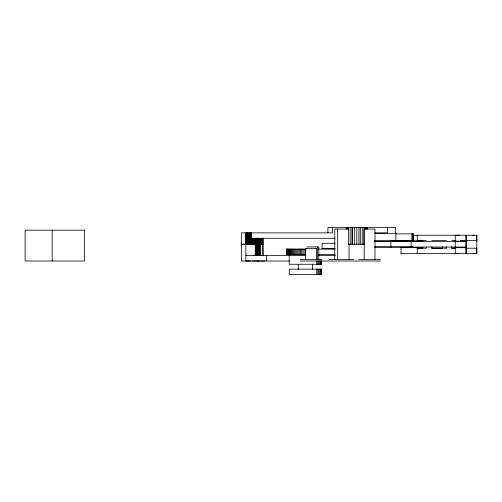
<?xml version="1.0" encoding="UTF-8"?>
<svg xmlns="http://www.w3.org/2000/svg" width="502" height="502" viewBox="0 0 502 502"><rect width="100%" height="100%" fill="white"/><g stroke="black" fill="none" stroke-linecap="round" stroke-linejoin="round"><path stroke-width="0.75" d="M289.485 261.009L241.368 261.009L241.355 244.242L245.836 244.236L245.842 261.009L246.978 261.009M260.663 255.756L260.657 244.236M262.941 255.756L262.935 238.281M289.227 255.6L289.227 264.259L321.682 264.259L321.669 261.009M316.781 274.538L316.781 269.128M317.898 274.538L317.898 269.128M318.889 274.538L318.889 269.128M319.962 274.538L319.962 269.128M320.408 274.538L320.408 269.128M321.224 274.538L321.224 269.128M321.606 274.538L321.669 269.128L321.669 274.538L289.221 274.538L289.227 269.128L321.682 269.128M349.053 259.484L349.053 244.236M476.762 247.681L476.856 253.635L401.004 253.629L401.004 247.681L401.368 247.681M417.244 253.629L417.244 247.681M417.244 241.186L417.244 235.231M417.846 248.22L417.846 247.681M417.846 241.186L417.846 240.646M418.417 248.22L418.417 247.681M418.417 241.186L418.417 240.646M418.969 248.22L418.969 247.681M418.969 241.186L418.969 240.646M419.484 248.22L419.484 247.681M419.484 241.186L419.484 240.646M419.967 248.22L419.967 247.681M419.967 241.186L419.967 240.646M420.419 248.22L420.419 247.681M420.419 241.186L420.419 240.646M420.827 248.22L420.827 247.681M420.827 241.186L420.827 240.646M421.203 248.22L421.203 247.681M421.203 241.186L421.203 240.646M421.536 248.22L421.536 247.681L422.646 247.681L422.552 248.22L422.552 247.681M421.536 241.186L421.536 240.646M421.824 248.22L421.824 247.681M421.824 241.186L421.824 240.646M422.075 248.22L422.075 247.681M413.246 241.186L422.075 241.186L422.075 240.646M422.282 248.22L422.282 247.681M422.282 241.186L422.282 240.646M422.439 248.22L422.621 247.681M422.621 240.64L422.552 241.186C422.427 239.749 423.042 241.738 422.075 241.186M426.361 246.708L426.361 248.22L417.244 248.22L422.646 248.22M446.41 248.22L431.783 248.22L431.783 246.708M442.588 246.708L442.588 248.22L431.783 248.22M446.309 248.22L446.309 246.708M455.427 248.22L451.725 248.22L451.725 246.708M455.301 253.635L455.207 247.681L457.887 247.681M466.038 241.186L455.207 241.186L455.207 235.231L457.027 235.231M460.61 241.186L460.61 240.646M461.238 241.186L461.238 240.646M461.884 241.186L461.884 240.646M462.543 241.186L462.543 240.646M463.221 241.186L463.221 240.646M463.911 241.186L463.911 240.646M464.614 241.186L464.614 240.646M465.316 241.186L465.316 240.646M476.762 253.635L476.831 235.231L476.762 241.186M260.557 261.015L264.723 261.009M262.998 255.662L262.879 238.281M250.31 261.015L251.013 261.015M252.424 261.015L253.127 261.009A10.492 0.414 0.4 0 0 255.173 261.002A10.391 0.37 0.8 0 0 257.118 261.002M457.937 235.231L459.28 235.231M455.207 241.186L456.029 241.186M401.004 253.629L401.368 253.629M419.923 253.629L419.515 253.629M455.207 253.635L456.324 253.635M348.394 229.081L334.765 229.081L334.752 259.39M374.988 232.872L387.456 232.872L387.456 227.462M374.9 233.323L396.655 233.323M395.896 233.863L413.359 233.863L413.284 240.897M474.083 235.231L472.784 235.231M412.983 235.231L476.812 235.237M417.162 235.231L417.777 235.231M251.163 238.281L335.16 238.281M374.63 240.358L411.91 240.358M417.244 240.646L426.361 240.646M431.783 240.646L446.41 240.646M451.725 240.646L455.59 240.646M466.082 240.653L476.649 240.646M423.029 240.991L390.681 240.897L390.801 240.358M460.096 241.186L460.692 241.186M374.975 241.531L413.152 241.531L413.115 233.863M374.511 241.644L466.283 241.644M335.129 243.263L322.115 243.263L322.115 248.678L335.129 248.678M262.998 244.229L241.299 244.236L241.299 232.872L332.368 232.872L332.368 227.462M348.131 244.236L364.358 244.236M306.822 246.94L318.814 246.94L318.826 259.39M374.975 246.94L413.152 246.94L413.152 247.48M374.511 247.053L466.283 247.053M400.301 247.48L423.029 247.48M421.536 247.681L401.004 247.681M466.038 247.681L455.207 247.681M460.089 247.681L461.551 247.681M451.725 248.22L455.59 248.22M466.082 248.226L476.762 248.22M316.448 248.565L305.649 248.565L305.636 259.39M306.17 249.105L286.422 249.105L286.46 254.52L305.392 254.52L305.392 249.105M318.506 249.105L334.997 249.105M457.975 253.635L458.552 253.635M474.089 253.635L473.286 253.635M318.337 254.52L334.997 254.52M245.842 255.6L305.825 255.6M318.337 255.6L335.33 255.6M300.221 259.39L321.87 259.39M329.337 259.39L353.816 259.39M358.773 259.39L380.416 259.39M300.221 261.009L380.416 261.009M248.929 261.009L249.619 261.015M258.963 261.009L259.503 261.015M260.551 244.236L260.551 255.6M259.49 244.236L259.496 255.6M258.963 255.6L258.894 238.281M258.386 244.236L258.392 255.6M257.796 244.236L257.802 255.6M257.175 244.236L257.181 255.6M256.541 244.236L256.547 255.6M255.882 244.236L255.888 255.6M255.211 244.236L255.217 255.6M455.258 241.644L455.258 247.053M412.807 233.863L412.807 240.897M412.412 240.991L412.412 241.531M412.412 246.94L412.412 247.48M411.91 233.863L411.91 240.897M411.665 240.991L411.665 241.531M411.665 246.94L411.665 247.48M411.489 240.358L411.489 240.897M411.094 241.644L411.094 247.053M411.063 240.358L411.063 240.897M410.925 240.991L410.925 241.531M410.925 246.94L410.925 247.48M410.598 240.358L410.598 240.897M410.184 240.991L410.184 241.531M410.103 240.358L410.103 240.897M409.569 240.358L409.569 240.897M409.45 240.991L409.45 241.531M409.004 240.358L409.004 240.897M408.722 240.991L408.722 241.531M408.408 240.358L408.408 240.897M408.013 240.991L408.013 241.531M407.781 240.358L407.781 240.897M407.317 240.991L407.317 241.531M407.135 240.358L407.135 240.897M406.639 240.991L406.639 241.531M406.463 240.358L406.463 240.897M405.986 240.991L405.986 241.531M405.773 240.358L405.773 240.897M405.352 240.991L405.352 241.531M405.07 240.358L405.07 240.897M404.75 240.991L404.75 241.531M404.348 240.358L404.348 240.897M404.173 240.991L404.173 241.531M403.621 240.358L403.627 241.531M403.119 240.991L403.119 241.531M402.886 240.358L402.886 240.897M402.648 240.991L402.648 241.531M402.215 240.991L402.215 241.531M402.146 240.358L402.146 240.897M401.826 240.991L401.826 241.531M401.474 240.991L401.474 241.531M401.405 240.358L401.405 240.897M401.167 240.991L401.167 241.531M400.903 240.991L400.903 241.531M400.665 240.358L400.69 241.531M400.521 240.991L400.521 241.531M400.395 240.991L400.326 241.531M400.301 240.991L400.301 241.531M399.937 240.358L399.937 240.897M399.209 240.358L399.209 240.897M398.5 240.358L398.5 240.897M397.804 240.358L397.804 240.897M397.126 240.358L397.126 240.897M396.467 240.358L396.467 240.897M395.896 233.323L395.833 240.897M395.563 233.957L395.563 227.462L327.938 227.462L327.938 232.872M395.225 240.358L395.225 240.897M394.647 240.358L394.647 240.897M394.101 240.358L394.101 240.897M393.587 240.358L393.587 240.897M393.11 240.358L393.11 240.897M392.671 240.358L392.671 240.897M392.275 240.358L392.275 240.897M391.918 240.358L391.918 240.897M391.604 240.358L391.604 240.897M391.334 240.358L391.334 240.897M391.108 240.358L391.108 240.897M390.932 240.358L390.932 240.897M390.92 241.644L390.92 247.053M375.007 259.39L375.007 229.081L364.195 229.081L364.182 259.39M367.2 227.462L367.2 229.006M366.968 227.462L366.968 228.987M366.441 227.462L366.441 228.987M365.751 227.462L365.751 228.987M364.898 227.462L364.898 228.987M363.912 227.462L363.912 244.236M362.199 227.462L362.199 244.236M360.279 227.462L360.279 244.236M358.917 227.462L358.917 244.236M356.809 227.462L356.809 244.236M354.694 227.462L354.694 244.236M352.655 227.462L352.655 244.236M351.915 227.462L351.915 244.236M350.189 227.462L350.189 244.236M348.626 227.462L348.626 244.236M347.371 227.462L347.371 228.987M346.474 227.462L346.474 228.987M346.261 227.462L346.261 229.006M337.582 229.081L337.582 259.39M321.606 261.009L321.606 264.259M321.224 261.009L321.224 264.259M320.408 261.009L320.408 264.259M319.962 261.009L319.962 264.259M318.889 261.009L318.889 264.259M317.898 261.009L317.898 264.259M317.628 246.94L317.628 259.39M316.781 261.009L316.781 264.259M316.461 248.565L316.461 259.39M312.439 264.259L312.439 269.561M304.149 249.105L304.149 254.52M302.919 249.105L302.919 254.52M301.696 249.105L301.696 254.52M300.485 249.105L300.485 254.52M299.299 249.105L299.299 254.52M298.282 264.259L298.282 269.561M298.138 249.105L298.138 254.52M297.008 249.105L297.008 254.52M295.916 249.105L295.916 254.52M294.862 249.105L294.862 254.52M293.852 249.105L293.852 254.52M292.892 249.105L292.892 254.52M291.988 249.105L291.988 254.52M291.141 249.105L291.141 254.52M290.351 249.105L290.351 254.52M289.629 249.105L289.629 254.52M288.97 249.105L288.97 254.52M288.386 249.105L288.386 254.52M287.872 249.105L287.872 254.52M287.433 249.105L287.433 254.52M287.075 249.105L287.075 254.52M286.793 249.105L286.78 254.52M286.586 249.105L286.579 254.52M266.656 255.6L266.656 261.009M262.778 238.281L262.778 244.236M262.628 238.281L262.628 244.236M262.439 238.281L262.439 244.236M262.207 238.281L262.207 244.236M261.925 238.281L261.925 244.236M261.605 238.281L261.605 244.236M261.247 238.281L261.247 244.236L260.908 244.236L260.845 238.281M259.936 238.281L259.936 244.236M259.427 238.281L259.427 244.236M258.323 238.281L258.323 244.236M257.733 238.281L257.733 244.236M257.112 238.281L257.112 244.236M256.478 238.281L256.478 244.236M255.819 238.281L255.819 244.236M255.148 238.281L255.148 244.236M254.458 238.281L254.458 244.236M253.761 238.281L253.761 244.236M253.058 238.281L253.058 244.236M252.355 238.281L252.355 244.236M251.646 238.281L251.646 244.236M251.163 232.872L251.163 244.236M250.937 232.872L250.937 244.236M250.241 232.872L250.241 244.236M249.544 232.872L249.544 244.236M248.86 232.872L248.86 244.236M248.195 232.872L248.195 244.236M247.542 232.872L247.542 244.236M246.915 232.872L246.915 244.236M246.3 232.872L246.3 244.236M52.158 230.167L52.158 261.009M248.892 261.015A10.862 0.464 -1 0 1 246.915 261.015M259.038 261.015A10.31 0.333 1.2 0 1 257.25 261.015M466.038 235.231L466.088 253.635L466.088 235.237M84.625 230.167L25.1 230.167L25.1 261.009L84.625 261.009L84.625 230.167M245.773 244.236L245.773 232.872L245.716 244.236"/></g></svg>
